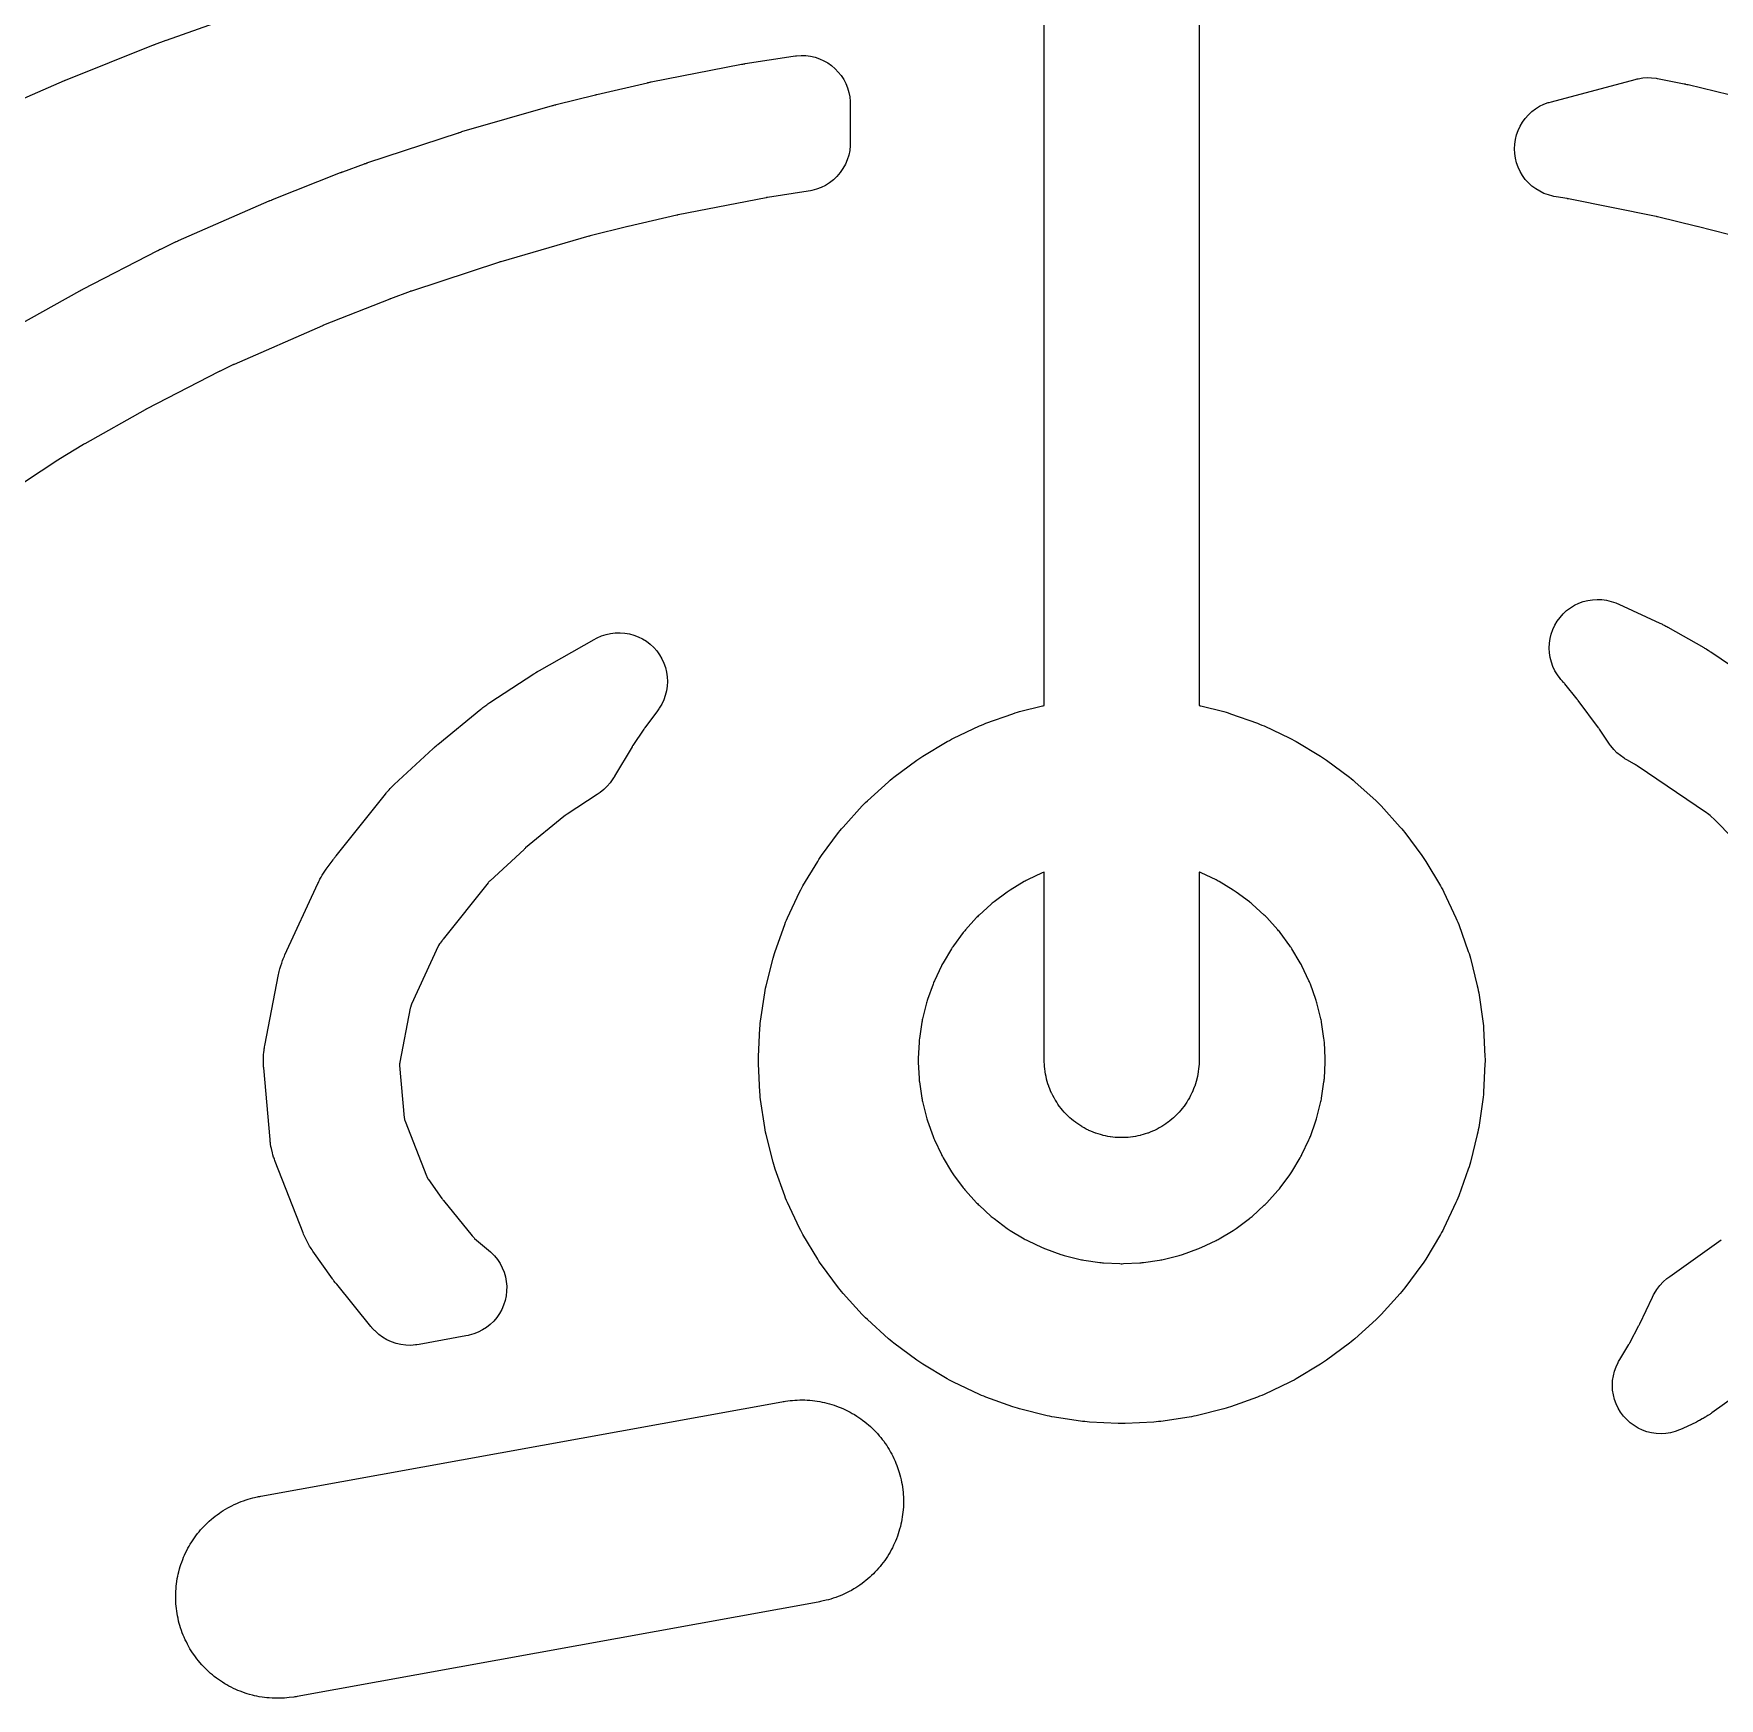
# Model space of a CAD drawing. Header units: metres. Extents: x -22.6 to 22.6, y 1.9 to 79.7.
# Drawn here: x 2.577 to 6.056, y 48.51 to 51.945 of the extents above; entities that cross this region are included whole.
import ezdxf

# ---------------------------------------------------------------- set-up
doc = ezdxf.new("R2010")
doc.units = ezdxf.units.M

msp = doc.modelspace()

# ---------------------------------------------------------------- linework, layer by layer
at = {"layer": 'MARKING'}
for points in [[(4.9826, 52.1253), (4.9826, 50.5621), (4.9826, 50.5606), (4.9828, 50.5587), (4.9846, 50.5581), (4.986, 50.5577), (5.0332, 50.5459), (5.0379, 50.5446), (5.0426, 50.5432), (5.0472, 50.5416), (5.1027, 50.5218), (5.1072, 50.52), (5.1118, 50.5182), (5.1163, 50.5162), (5.1695, 50.491), (5.1739, 50.4888), (5.1782, 50.4865), (5.1825, 50.4841), (5.233, 50.4538), (5.2371, 50.4512), (5.2412, 50.4485), (5.2452, 50.4456), (5.2925, 50.4106), (5.2963, 50.4075), (5.3001, 50.4044), (5.3038, 50.4012), (5.3475, 50.3617), (5.351, 50.3583), (5.3545, 50.3548), (5.3579, 50.3513), (5.3974, 50.3077), (5.4006, 50.304), (5.4037, 50.3002), (5.4067, 50.2963), (5.4418, 50.249), (5.4446, 50.245), (5.4474, 50.2409), (5.45, 50.2368), (5.4802, 50.1863), (5.4827, 50.182), (5.485, 50.1777), (5.4872, 50.1733), (5.5124, 50.1201), (5.5143, 50.1156), (5.5162, 50.1111), (5.518, 50.1065), (5.5378, 50.0511), (5.5394, 50.0464), (5.5408, 50.0417), (5.5421, 50.037), (5.5564, 49.9799), (5.5575, 49.9751), (5.5584, 49.9703), (5.5593, 49.9654), (5.5679, 49.9072), (5.5685, 49.9023), (5.569, 49.8975), (5.5693, 49.8926), (5.5722, 49.8338), (5.5724, 49.8289), (5.5724, 49.824), (5.5722, 49.8191), (5.5693, 49.7603), (5.569, 49.7554), (5.5685, 49.7505), (5.5679, 49.7456), (5.5593, 49.6874), (5.5584, 49.6825), (5.5575, 49.6777), (5.5564, 49.673), (5.5421, 49.6158), (5.5408, 49.6111), (5.5394, 49.6064), (5.5378, 49.6018), (5.518, 49.5463), (5.5162, 49.5418), (5.5143, 49.5372), (5.5124, 49.5327), (5.4872, 49.4795), (5.485, 49.4751), (5.4827, 49.4708), (5.4802, 49.4665), (5.45, 49.4161), (5.4474, 49.4119), (5.4446, 49.4078), (5.4418, 49.4038), (5.4067, 49.3565), (5.4037, 49.3527), (5.4006, 49.3489), (5.3974, 49.3452), (5.3579, 49.3015), (5.3545, 49.298), (5.351, 49.2945), (5.3475, 49.2911), (5.3038, 49.2516), (5.3001, 49.2484), (5.2963, 49.2453), (5.2925, 49.2423), (5.2452, 49.2072), (5.2412, 49.2044), (5.2371, 49.2017), (5.233, 49.199), (5.1825, 49.1688), (5.1782, 49.1663), (5.1739, 49.164), (5.1695, 49.1618), (5.1163, 49.1367), (5.1118, 49.1347), (5.1072, 49.1328), (5.1027, 49.131), (5.0472, 49.1112), (5.0426, 49.1097), (5.0379, 49.1082), (5.0332, 49.1069), (4.9761, 49.0926), (4.9713, 49.0915), (4.9665, 49.0906), (4.9616, 49.0897), (4.9034, 49.0811), (4.8985, 49.0805), (4.8936, 49.08), (4.8887, 49.0797), (4.83, 49.0768), (4.825, 49.0767), (4.8201, 49.0767), (4.8152, 49.0768), (4.7564, 49.0797), (4.7515, 49.08), (4.7467, 49.0805), (4.7418, 49.0811), (4.6836, 49.0897), (4.6787, 49.0906), (4.6739, 49.0915), (4.6691, 49.0926), (4.612, 49.1069), (4.6073, 49.1082), (4.6026, 49.1097), (4.5979, 49.1112), (4.5425, 49.131), (4.5379, 49.1328), (4.5334, 49.1347), (4.5289, 49.1367), (4.4757, 49.1618), (4.4713, 49.164), (4.467, 49.1663), (4.4627, 49.1688), (4.4122, 49.199), (4.4081, 49.2017), (4.404, 49.2044), (4.4, 49.2072), (4.3527, 49.2423), (4.3488, 49.2453), (4.3451, 49.2484), (4.3413, 49.2516), (4.2977, 49.2911), (4.2942, 49.2945), (4.2907, 49.298), (4.2873, 49.3015), (4.2478, 49.3452), (4.2446, 49.3489), (4.2415, 49.3527), (4.2384, 49.3565), (4.2034, 49.4038), (4.2006, 49.4078), (4.1978, 49.4119), (4.1952, 49.4161), (4.1649, 49.4665), (4.1625, 49.4708), (4.1602, 49.4751), (4.158, 49.4795), (4.1328, 49.5327), (4.1308, 49.5372), (4.129, 49.5418), (4.1272, 49.5463), (4.1074, 49.6018), (4.1058, 49.6064), (4.1044, 49.6111), (4.1031, 49.6158), (4.0888, 49.673), (4.0877, 49.6777), (4.0868, 49.6825), (4.0859, 49.6874), (4.0773, 49.7456), (4.0767, 49.7505), (4.0762, 49.7554), (4.0758, 49.7603), (4.073, 49.8191), (4.0728, 49.824), (4.0728, 49.8289), (4.073, 49.8338), (4.0758, 49.8926), (4.0762, 49.8975), (4.0767, 49.9023), (4.0773, 49.9072), (4.0859, 49.9654), (4.0868, 49.9703), (4.0877, 49.9751), (4.0888, 49.9799), (4.1031, 50.037), (4.1044, 50.0417), (4.1058, 50.0464), (4.1074, 50.0511), (4.1272, 50.1065), (4.129, 50.1111), (4.1308, 50.1156), (4.1328, 50.1201), (4.158, 50.1733), (4.1602, 50.1777), (4.1625, 50.182), (4.1649, 50.1863), (4.1952, 50.2368), (4.1978, 50.2409), (4.2006, 50.245), (4.2034, 50.249), (4.2384, 50.2963), (4.2415, 50.3002), (4.2446, 50.304), (4.2478, 50.3077), (4.2873, 50.3513), (4.2907, 50.3548), (4.2942, 50.3583), (4.2977, 50.3617), (4.3413, 50.4012), (4.3451, 50.4044), (4.3488, 50.4075), (4.3527, 50.4106), (4.4, 50.4456), (4.404, 50.4485), (4.4081, 50.4512), (4.4122, 50.4538), (4.4627, 50.4841), (4.467, 50.4865), (4.4713, 50.4888), (4.4757, 50.491), (4.5289, 50.5162), (4.5334, 50.5182), (4.5379, 50.52), (4.5425, 50.5218), (4.5979, 50.5416), (4.6026, 50.5432), (4.6073, 50.5446), (4.612, 50.5459), (4.6591, 50.5577), (4.6606, 50.5581), (4.6624, 50.5587), (4.6626, 50.5606), (4.6626, 50.5621), (4.6626, 53.4227)], [(3.0038, 51.9849), (2.851, 51.931), (2.8503, 51.9308), (2.8257, 51.9217), (2.8251, 51.9215), (2.8244, 51.9212), (2.8238, 51.921), (2.6425, 51.8485), (2.6419, 51.8482), (2.6412, 51.8479), (2.6406, 51.8477), (2.49, 51.7825)], [(2.5435, 51.3417), (2.6728, 51.4141), (2.6735, 51.4145), (2.6742, 51.4149), (2.6749, 51.4153), (2.6768, 51.4164), (2.6775, 51.4167), (2.6783, 51.4171), (2.679, 51.4175), (2.8333, 51.4974), (2.834, 51.4977), (2.8347, 51.4981), (2.8354, 51.4984), (2.8373, 51.4994), (2.838, 51.4997), (2.8387, 51.5001), (2.8394, 51.5004), (2.8699, 51.515), (2.8706, 51.5153), (2.8714, 51.5157), (2.8721, 51.516), (2.8741, 51.5169), (2.8749, 51.5173), (2.8756, 51.5176), (2.8764, 51.518), (3.0632, 51.5997), (3.064, 51.6), (3.0648, 51.6004), (3.0656, 51.6007), (3.0678, 51.6016), (3.0686, 51.602), (3.0694, 51.6023), (3.0702, 51.6026), (3.2105, 51.6582), (3.2111, 51.6584), (3.2116, 51.6586), (3.2122, 51.6588), (3.2136, 51.6593), (3.2142, 51.6596), (3.2147, 51.6598), (3.2153, 51.66), (3.26, 51.6764), (3.2608, 51.6767), (3.2616, 51.677), (3.2625, 51.6773), (3.2646, 51.6781), (3.2654, 51.6784), (3.2663, 51.6786), (3.2671, 51.6789), (3.4537, 51.7403), (3.4545, 51.7406), (3.4554, 51.7409), (3.4563, 51.7412), (3.4586, 51.7419), (3.4595, 51.7422), (3.4604, 51.7424), (3.4612, 51.7427), (3.6477, 51.7965), (3.6486, 51.7968), (3.6495, 51.797), (3.6504, 51.7973), (3.6528, 51.7979), (3.6537, 51.7981), (3.6546, 51.7984), (3.6555, 51.7986), (3.7366, 51.8187), (3.7371, 51.8189), (3.7384, 51.8192), (3.7392, 51.8194), (3.8439, 51.8438), (3.8448, 51.844), (3.8456, 51.8442), (3.8465, 51.8444), (3.8489, 51.8449), (3.8498, 51.8451), (3.8507, 51.8452), (3.8516, 51.8454), (4.038, 51.8817), (4.0389, 51.8819), (4.0398, 51.8821), (4.0407, 51.8822), (4.0431, 51.8827), (4.0441, 51.8828), (4.045, 51.883), (4.0459, 51.8831), (4.1448, 51.8985), (4.1496, 51.8992), (4.1518, 51.8994), (4.1614, 51.9), (4.171, 51.8996), (4.1805, 51.8983), (4.1898, 51.8962), (4.1989, 51.8931), (4.2076, 51.8892), (4.216, 51.8845), (4.2238, 51.879), (4.2311, 51.8727), (4.2377, 51.8658), (4.2437, 51.8583), (4.2489, 51.8503), (4.2533, 51.8418), (4.2569, 51.8329), (4.2596, 51.8237), (4.2615, 51.8143), (4.2624, 51.8048), (4.2625, 51.8025), (4.2626, 51.7977), (4.2626, 51.7217), (4.2625, 51.7166), (4.2623, 51.7142), (4.2613, 51.7041), (4.2593, 51.6942), (4.2563, 51.6846), (4.2523, 51.6753), (4.2474, 51.6664), (4.2416, 51.6581), (4.235, 51.6505), (4.2277, 51.6435), (4.2197, 51.6373), (4.2112, 51.6319), (4.2021, 51.6274), (4.1926, 51.6239), (4.1829, 51.6213), (4.1805, 51.6208), (4.1755, 51.6199), (4.0917, 51.6069), (4.0907, 51.6067), (4.0898, 51.6066), (4.0889, 51.6064), (3.9076, 51.5711), (3.9067, 51.5709), (3.9058, 51.5707), (3.9049, 51.5705), (3.8043, 51.547), (3.8036, 51.5469), (3.7255, 51.5275), (3.7246, 51.5273), (3.7237, 51.527), (3.7228, 51.5268), (3.5414, 51.4744), (3.5405, 51.4741), (3.5396, 51.4738), (3.5387, 51.4736), (3.357, 51.4137), (3.3561, 51.4134), (3.3553, 51.4132), (3.3545, 51.4129), (3.3137, 51.3978), (3.3131, 51.3976), (3.3126, 51.3974), (3.312, 51.3972), (3.1756, 51.3432), (3.1748, 51.3429), (3.1739, 51.3425), (3.1731, 51.3422), (2.9908, 51.2624), (2.99, 51.262), (2.9893, 51.2617), (2.9885, 51.2613), (2.9622, 51.2487), (2.9614, 51.2484), (2.9607, 51.248), (2.96, 51.2477), (2.8098, 51.1699), (2.809, 51.1695), (2.8083, 51.1691), (2.8076, 51.1687), (2.6827, 51.0988), (2.6819, 51.0983), (2.681, 51.0978), (2.6802, 51.0973), (2.6292, 51.066), (2.6285, 51.0656), (2.6278, 51.0652), (2.6272, 51.0648), (2.4523, 50.9499)], [(6.107, 51.5219), (6.0102, 51.5471), (6.0094, 51.5473), (5.9284, 51.5669), (5.9274, 51.5671), (5.9265, 51.5673), (5.9255, 51.5675), (5.7447, 51.604), (5.7437, 51.6042), (5.7427, 51.6044), (5.7418, 51.6046), (5.7192, 51.6082), (5.7144, 51.6091), (5.7125, 51.6095), (5.7031, 51.612), (5.694, 51.6153), (5.6852, 51.6196), (5.6769, 51.6246), (5.6692, 51.6305), (5.662, 51.6371), (5.6555, 51.6443), (5.6498, 51.6521), (5.6448, 51.6605), (5.6407, 51.6693), (5.6374, 51.6785), (5.6351, 51.6879), (5.6336, 51.6975), (5.6332, 51.7072), (5.6336, 51.7169), (5.635, 51.7265), (5.6373, 51.736), (5.6406, 51.7451), (5.6447, 51.754), (5.6496, 51.7623), (5.6554, 51.7702), (5.6618, 51.7774), (5.669, 51.784), (5.6767, 51.7899), (5.685, 51.795), (5.6937, 51.7992), (5.7028, 51.8026), (5.7047, 51.8032), (5.7094, 51.8046), (5.882, 51.8504), (5.8865, 51.8515), (5.8887, 51.8519), (5.8977, 51.8535), (5.9069, 51.8542), (5.9161, 51.854), (5.9252, 51.853), (5.9274, 51.8527), (5.9319, 51.8519), (5.9836, 51.8415), (5.9845, 51.8413), (5.9855, 51.8411), (5.9864, 51.8409), (5.9889, 51.8403), (5.9898, 51.8401), (5.9908, 51.8399), (5.9917, 51.8397), (6.0759, 51.8192)], [(6.1614, 50.2048), (6.0516, 50.3179), (6.0503, 50.3192), (6.0489, 50.3205), (6.0476, 50.3217), (6.0369, 50.3312), (6.0343, 50.3333), (6.0317, 50.3353), (6.0291, 50.3372), (5.886, 50.4341), (5.8843, 50.4351), (5.8826, 50.4362), (5.8809, 50.4372), (5.8652, 50.4461), (5.8612, 50.4485), (5.8593, 50.4497), (5.8516, 50.455), (5.8445, 50.461), (5.838, 50.4677), (5.8321, 50.4749), (5.8307, 50.4768), (5.828, 50.4806), (5.8087, 50.5096), (5.808, 50.5106), (5.8073, 50.5116), (5.8065, 50.5126), (5.7649, 50.5688), (5.7641, 50.5698), (5.7634, 50.5707), (5.7626, 50.5717), (5.7369, 50.603), (5.7362, 50.6039), (5.7354, 50.6049), (5.7345, 50.6058), (5.732, 50.6086), (5.7288, 50.6123), (5.7275, 50.6139), (5.7217, 50.6217), (5.7166, 50.6301), (5.7125, 50.6389), (5.7092, 50.6481), (5.7068, 50.6576), (5.7053, 50.6673), (5.7048, 50.677), (5.7052, 50.6868), (5.7066, 50.6965), (5.709, 50.7059), (5.7122, 50.7152), (5.7164, 50.724), (5.7213, 50.7324), (5.7271, 50.7403), (5.7336, 50.7476), (5.7408, 50.7542), (5.7487, 50.7601), (5.757, 50.7652), (5.7658, 50.7694), (5.775, 50.7728), (5.7844, 50.7752), (5.7941, 50.7767), (5.8038, 50.7773), (5.8136, 50.7769), (5.8233, 50.7756), (5.8328, 50.7733), (5.842, 50.7701), (5.8439, 50.7694), (5.8484, 50.7675), (5.9331, 50.7286), (5.935, 50.7276), (5.9369, 50.7267), (5.9388, 50.7258), (5.9437, 50.7233), (5.9456, 50.7223), (5.9474, 50.7213), (5.9493, 50.7202), (6.0237, 50.6781), (6.0254, 50.6771), (6.0272, 50.6761), (6.0289, 50.6751), (6.0332, 50.6723), (6.0349, 50.6713), (6.0366, 50.6702), (6.0382, 50.6691), (6.1936, 50.564)], [(6.2254, 49.2298), (6.0407, 49.0987), (6.0391, 49.0976), (6.0376, 49.0966), (6.036, 49.0955), (6.032, 49.0929), (6.0304, 49.0918), (6.0288, 49.0909), (6.0272, 49.0899), (6.0266, 49.0895), (6.0246, 49.0883), (6.0225, 49.0871), (6.0204, 49.086), (6.0149, 49.083), (6.0128, 49.0819), (6.0107, 49.0808), (6.0085, 49.0797), (5.9804, 49.0663), (5.9759, 49.0643), (5.974, 49.0634), (5.9647, 49.0601), (5.9552, 49.0576), (5.9455, 49.0562), (5.9357, 49.0556), (5.9258, 49.0561), (5.9161, 49.0575), (5.9066, 49.0598), (5.8973, 49.0631), (5.8884, 49.0673), (5.8799, 49.0723), (5.872, 49.0782), (5.8647, 49.0847), (5.8581, 49.092), (5.8522, 49.0999), (5.8471, 49.1083), (5.8429, 49.1172), (5.8396, 49.1264), (5.8372, 49.136), (5.8357, 49.1457), (5.8352, 49.1555), (5.8357, 49.1653), (5.8372, 49.1751), (5.8395, 49.1846), (5.8428, 49.1939), (5.847, 49.2028), (5.848, 49.2046), (5.8505, 49.2089), (5.8691, 49.2399), (5.8697, 49.241), (5.8703, 49.2421), (5.8709, 49.2431), (5.89, 49.2788), (5.8905, 49.2799), (5.8911, 49.281), (5.8916, 49.2821), (5.9179, 49.3377), (5.9202, 49.3422), (5.9214, 49.3445), (5.9267, 49.3532), (5.9328, 49.3614), (5.9398, 49.3689), (5.9475, 49.3756), (5.9495, 49.3772), (5.9536, 49.3802), (6.0594, 49.4554)]]:
    msp.add_lwpolyline(points, dxfattribs=at)
for points in [[(3.0911, 50.0325), (3.0923, 50.0355), (3.0934, 50.0383), (3.0946, 50.0411), (3.0958, 50.0438), (3.1637, 50.1912), (3.1648, 50.1933), (3.1659, 50.1955), (3.167, 50.1977), (3.1682, 50.2), (3.1705, 50.2043), (3.173, 50.2085), (3.1755, 50.2126), (3.177, 50.2148), (3.1783, 50.2169), (3.1797, 50.2189), (3.1811, 50.2208), (3.1951, 50.2402), (3.1958, 50.2412), (3.1966, 50.2422), (3.1973, 50.2431), (3.1992, 50.2456), (3.1999, 50.2466), (3.2007, 50.2475), (3.2014, 50.2485), (3.3032, 50.3758), (3.3044, 50.3773), (3.3056, 50.3787), (3.3068, 50.3801), (3.3081, 50.3817), (3.3106, 50.3845), (3.3132, 50.3872), (3.3158, 50.3899), (3.3172, 50.3913), (3.3186, 50.3926), (3.3199, 50.3939), (3.3213, 50.3952), (3.402, 50.47), (3.4031, 50.471), (3.4042, 50.4719), (3.4053, 50.4729), (3.4082, 50.4755), (3.4094, 50.4764), (3.4105, 50.4774), (3.4116, 50.4783), (3.5, 50.5509), (3.5021, 50.5526), (3.5043, 50.5543), (3.5065, 50.5559), (3.5122, 50.5601), (3.5144, 50.5617), (3.5167, 50.5633), (3.5189, 50.5648), (3.6094, 50.6238), (3.6107, 50.6246), (3.6121, 50.6255), (3.6134, 50.6263), (3.617, 50.6285), (3.6183, 50.6293), (3.6197, 50.6301), (3.6211, 50.6309), (3.7343, 50.6948), (3.7386, 50.6971), (3.7403, 50.698), (3.7492, 50.7019), (3.7584, 50.705), (3.7679, 50.7071), (3.7776, 50.7083), (3.7873, 50.7086), (3.797, 50.7079), (3.8066, 50.7063), (3.816, 50.7038), (3.8251, 50.7003), (3.8338, 50.696), (3.842, 50.6909), (3.8498, 50.685), (3.8569, 50.6784), (3.8633, 50.6711), (3.869, 50.6632), (3.8739, 50.6548), (3.878, 50.646), (3.8812, 50.6368), (3.8834, 50.6274), (3.8848, 50.6177), (3.8852, 50.608), (3.8847, 50.5983), (3.8832, 50.5887), (3.8808, 50.5793), (3.8775, 50.5701), (3.8733, 50.5614), (3.8683, 50.553), (3.8672, 50.5514), (3.8644, 50.5474), (3.8386, 50.5126), (3.8379, 50.5116), (3.8372, 50.5106), (3.8365, 50.5096), (3.814, 50.476), (3.8134, 50.4749), (3.8127, 50.4739), (3.8121, 50.4729), (3.7761, 50.4129), (3.7756, 50.412), (3.7738, 50.409), (3.7724, 50.4068), (3.7669, 50.399), (3.7607, 50.3917), (3.7539, 50.3851), (3.7464, 50.3791), (3.7445, 50.3777), (3.7405, 50.375), (3.6783, 50.3345), (3.6761, 50.3329), (3.6739, 50.3313), (3.6717, 50.3296), (3.5925, 50.2646), (3.5914, 50.2636), (3.5903, 50.2626), (3.5892, 50.2616), (3.5192, 50.1968), (3.5183, 50.196), (3.5161, 50.1937), (3.5153, 50.1928), (3.4222, 50.0763), (3.4215, 50.0753), (3.4207, 50.0744), (3.42, 50.0734), (3.416, 50.0678), (3.4151, 50.0665), (3.413, 50.063), (3.4123, 50.0615), (3.3572, 49.942), (3.3564, 49.9402), (3.3549, 49.9354), (3.3545, 49.9335), (3.333, 49.8226), (3.3327, 49.8211), (3.3325, 49.8191), (3.3325, 49.8172), (3.3326, 49.8157), (3.3422, 49.7076), (3.3424, 49.706), (3.3428, 49.7041), (3.3433, 49.7022), (3.3438, 49.7007), (3.3879, 49.588), (3.3886, 49.5862), (3.391, 49.5818), (3.3921, 49.5801), (3.4198, 49.5409), (3.4208, 49.5395), (3.4218, 49.5382), (3.4229, 49.5368), (3.4823, 49.4637), (3.4833, 49.4625), (3.4861, 49.4597), (3.4873, 49.4586), (3.5162, 49.4344), (3.5199, 49.4311), (3.5215, 49.4296), (3.5284, 49.4225), (3.5345, 49.4149), (3.5399, 49.4066), (3.5444, 49.3979), (3.5481, 49.3888), (3.5508, 49.3793), (3.5526, 49.3696), (3.5535, 49.3598), (3.5533, 49.35), (3.5522, 49.3402), (3.5502, 49.3306), (3.5472, 49.3212), (3.5433, 49.3122), (3.5385, 49.3036), (3.5329, 49.2955), (3.5266, 49.288), (3.5195, 49.2811), (3.5118, 49.275), (3.5035, 49.2697), (3.4948, 49.2652), (3.4856, 49.2615), (3.4762, 49.2588), (3.474, 49.2583), (3.4692, 49.2573), (3.373, 49.2399), (3.368, 49.2391), (3.3655, 49.2388), (3.3554, 49.238), (3.3452, 49.2383), (3.3351, 49.2396), (3.3251, 49.2419), (3.3155, 49.2452), (3.3062, 49.2495), (3.2974, 49.2547), (3.2893, 49.2607), (3.2817, 49.2676), (3.2805, 49.2688), (3.2754, 49.2743), (3.2749, 49.2749), (3.2734, 49.2767), (3.2026, 49.3639), (3.2015, 49.3653), (3.2005, 49.3666), (3.1994, 49.3679), (3.1968, 49.3714), (3.1958, 49.3728), (3.1948, 49.3742), (3.1938, 49.3755), (3.1535, 49.4325), (3.1518, 49.435), (3.1502, 49.4376), (3.1485, 49.4401), (3.1468, 49.4429), (3.1438, 49.4482), (3.1409, 49.4535), (3.1382, 49.4589), (3.1368, 49.4619), (3.1356, 49.4647), (3.1344, 49.4675), (3.1333, 49.4703), (3.0757, 49.6174), (3.0749, 49.6197), (3.0741, 49.6219), (3.0733, 49.6241), (3.0725, 49.6266), (3.0711, 49.6311), (3.0699, 49.6352), (3.0678, 49.6444), (3.067, 49.6486), (3.0662, 49.6532), (3.0659, 49.6558), (3.0656, 49.6581), (3.0653, 49.6605), (3.0651, 49.6628), (3.052, 49.8105), (3.0518, 49.8129), (3.0516, 49.8152), (3.0515, 49.8175), (3.0514, 49.8201), (3.0513, 49.8247), (3.0513, 49.8289), (3.0518, 49.8383), (3.0522, 49.8424), (3.0528, 49.8471), (3.0532, 49.8496), (3.0535, 49.8519), (3.0539, 49.8542), (3.0543, 49.8565), (3.0828, 50.0033), (3.0834, 50.0063), (3.0841, 50.0092), (3.0848, 50.0121), (3.0856, 50.0153), (3.0873, 50.0211), (3.0891, 50.0268)], [(4.5266, 50.1242), (4.5248, 50.1224), (4.5231, 50.1207), (4.5004, 50.0956), (4.4988, 50.0937), (4.4972, 50.0918), (4.4957, 50.0899), (4.4756, 50.0627), (4.4742, 50.0607), (4.4728, 50.0587), (4.4715, 50.0566), (4.4541, 50.0276), (4.4529, 50.0254), (4.4517, 50.0233), (4.4506, 50.0211), (4.4361, 49.9905), (4.4351, 49.9882), (4.4342, 49.986), (4.4333, 49.9837), (4.4219, 49.9518), (4.4211, 49.9495), (4.4204, 49.9471), (4.4198, 49.9448), (4.4116, 49.9119), (4.411, 49.9095), (4.4105, 49.9071), (4.4101, 49.9047), (4.4052, 49.8712), (4.4049, 49.8688), (4.4046, 49.8664), (4.4044, 49.8639), (4.4028, 49.8301), (4.4027, 49.8276), (4.4027, 49.8252), (4.4028, 49.8227), (4.4044, 49.7889), (4.4046, 49.7865), (4.4049, 49.784), (4.4052, 49.7816), (4.4101, 49.7481), (4.4105, 49.7457), (4.411, 49.7433), (4.4116, 49.7409), (4.4198, 49.7081), (4.4204, 49.7057), (4.4211, 49.7034), (4.4219, 49.701), (4.4333, 49.6692), (4.4342, 49.6669), (4.4351, 49.6646), (4.4361, 49.6624), (4.4506, 49.6318), (4.4517, 49.6296), (4.4529, 49.6274), (4.4541, 49.6253), (4.4715, 49.5962), (4.4728, 49.5942), (4.4742, 49.5921), (4.4756, 49.5901), (4.4957, 49.5629), (4.4972, 49.561), (4.4988, 49.5591), (4.5004, 49.5572), (4.5231, 49.5322), (4.5248, 49.5304), (4.5266, 49.5286), (4.5283, 49.527), (4.5534, 49.5042), (4.5553, 49.5026), (4.5572, 49.5011), (4.5591, 49.4996), (4.5863, 49.4794), (4.5883, 49.478), (4.5903, 49.4766), (4.5924, 49.4753), (4.6214, 49.4579), (4.6236, 49.4567), (4.6257, 49.4555), (4.6279, 49.4544), (4.6585, 49.44), (4.6608, 49.439), (4.663, 49.438), (4.6653, 49.4371), (4.6972, 49.4257), (4.6995, 49.425), (4.7019, 49.4243), (4.7042, 49.4236), (4.7371, 49.4154), (4.7395, 49.4148), (4.7419, 49.4144), (4.7443, 49.4139), (4.7778, 49.409), (4.7802, 49.4087), (4.7827, 49.4084), (4.7851, 49.4083), (4.8189, 49.4066), (4.8214, 49.4065), (4.8238, 49.4065), (4.8263, 49.4066), (4.8601, 49.4083), (4.8625, 49.4084), (4.865, 49.4087), (4.8674, 49.409), (4.9009, 49.4139), (4.9033, 49.4144), (4.9057, 49.4148), (4.9081, 49.4154), (4.9409, 49.4236), (4.9433, 49.4243), (4.9457, 49.425), (4.948, 49.4257), (4.9799, 49.4371), (4.9821, 49.438), (4.9844, 49.439), (4.9866, 49.44), (5.0173, 49.4544), (5.0194, 49.4555), (5.0216, 49.4567), (5.0237, 49.4579), (5.0528, 49.4753), (5.0548, 49.4766), (5.0569, 49.478), (5.0589, 49.4794), (5.0861, 49.4996), (5.088, 49.5011), (5.0899, 49.5026), (5.0918, 49.5042), (5.1169, 49.527), (5.1186, 49.5286), (5.1204, 49.5304), (5.1221, 49.5322), (5.1448, 49.5572), (5.1464, 49.5591), (5.1479, 49.561), (5.1495, 49.5629), (5.1696, 49.5901), (5.171, 49.5921), (5.1724, 49.5942), (5.1737, 49.5962), (5.1911, 49.6253), (5.1923, 49.6274), (5.1935, 49.6296), (5.1946, 49.6318), (5.209, 49.6624), (5.21, 49.6646), (5.211, 49.6669), (5.2119, 49.6692), (5.2233, 49.701), (5.224, 49.7034), (5.2247, 49.7057), (5.2254, 49.7081), (5.2336, 49.7409), (5.2342, 49.7433), (5.2346, 49.7457), (5.2351, 49.7481), (5.24, 49.7816), (5.2403, 49.784), (5.2406, 49.7865), (5.2408, 49.7889), (5.2424, 49.8227), (5.2425, 49.8252), (5.2425, 49.8276), (5.2424, 49.8301), (5.2408, 49.8639), (5.2406, 49.8664), (5.2403, 49.8688), (5.24, 49.8712), (5.2351, 49.9047), (5.2346, 49.9071), (5.2342, 49.9095), (5.2336, 49.9119), (5.2254, 49.9448), (5.2247, 49.9471), (5.224, 49.9495), (5.2233, 49.9518), (5.2119, 49.9837), (5.211, 49.986), (5.21, 49.9882), (5.209, 49.9905), (5.1946, 50.0211), (5.1935, 50.0233), (5.1923, 50.0254), (5.1911, 50.0276), (5.1737, 50.0566), (5.1724, 50.0587), (5.171, 50.0607), (5.1696, 50.0627), (5.1495, 50.0899), (5.1479, 50.0918), (5.1464, 50.0937), (5.1448, 50.0956), (5.1221, 50.1207), (5.1204, 50.1224), (5.1186, 50.1242), (5.1169, 50.1259), (5.0918, 50.1486), (5.0899, 50.1502), (5.088, 50.1518), (5.0861, 50.1533), (5.0589, 50.1734), (5.0569, 50.1749), (5.0548, 50.1762), (5.0528, 50.1775), (5.0237, 50.1949), (5.0216, 50.1961), (5.0194, 50.1973), (5.0173, 50.1984), (4.9866, 50.2129), (4.9849, 50.2136), (4.983, 50.2143), (4.9828, 50.2144), (4.9826, 50.2126), (4.9826, 50.2111), (4.9826, 49.8301), (4.9826, 49.8276), (4.9825, 49.8252), (4.9824, 49.8227), (4.9822, 49.8181), (4.9818, 49.8132), (4.9813, 49.8083), (4.9807, 49.8034), (4.9806, 49.8025), (4.9798, 49.7977), (4.9788, 49.7928), (4.9777, 49.7881), (4.9775, 49.7871), (4.9762, 49.7824), (4.9748, 49.7777), (4.9732, 49.773), (4.9729, 49.7721), (4.9711, 49.7675), (4.9693, 49.763), (4.9673, 49.7585), (4.9669, 49.7577), (4.9646, 49.7533), (4.9623, 49.7489), (4.9599, 49.7447), (4.9594, 49.7438), (4.9568, 49.7397), (4.9541, 49.7356), (4.9512, 49.7316), (4.9507, 49.7308), (4.9476, 49.727), (4.9445, 49.7232), (4.9413, 49.7195), (4.9407, 49.7187), (4.9373, 49.7152), (4.9338, 49.7117), (4.9303, 49.7083), (4.9296, 49.7077), (4.9258, 49.7045), (4.922, 49.7014), (4.9182, 49.6983), (4.9174, 49.6978), (4.9134, 49.6949), (4.9093, 49.6922), (4.9052, 49.6896), (4.9043, 49.6891), (4.9001, 49.6867), (4.8957, 49.6844), (4.8914, 49.6822), (4.8905, 49.6817), (4.886, 49.6798), (4.8815, 49.6779), (4.8769, 49.6761), (4.876, 49.6758), (4.8713, 49.6742), (4.8666, 49.6728), (4.8619, 49.6715), (4.861, 49.6713), (4.8562, 49.6702), (4.8514, 49.6692), (4.8465, 49.6684), (4.8456, 49.6683), (4.8407, 49.6677), (4.8358, 49.6672), (4.8309, 49.6668), (4.83, 49.6668), (4.825, 49.6667), (4.8201, 49.6667), (4.8152, 49.6668), (4.8143, 49.6668), (4.8094, 49.6672), (4.8045, 49.6677), (4.7996, 49.6683), (4.7987, 49.6684), (4.7938, 49.6692), (4.789, 49.6702), (4.7842, 49.6713), (4.7833, 49.6715), (4.7786, 49.6728), (4.7739, 49.6742), (4.7692, 49.6758), (4.7683, 49.6761), (4.7637, 49.6779), (4.7592, 49.6798), (4.7547, 49.6817), (4.7538, 49.6822), (4.7494, 49.6844), (4.7451, 49.6867), (4.7409, 49.6891), (4.74, 49.6896), (4.7359, 49.6922), (4.7318, 49.6949), (4.7278, 49.6978), (4.727, 49.6983), (4.7231, 49.7014), (4.7193, 49.7045), (4.7156, 49.7077), (4.7149, 49.7083), (4.7114, 49.7117), (4.7079, 49.7152), (4.7045, 49.7187), (4.7039, 49.7195), (4.7007, 49.7232), (4.6975, 49.727), (4.6945, 49.7308), (4.6939, 49.7316), (4.6911, 49.7356), (4.6884, 49.7397), (4.6858, 49.7438), (4.6853, 49.7447), (4.6829, 49.7489), (4.6805, 49.7533), (4.6783, 49.7577), (4.6779, 49.7585), (4.6759, 49.763), (4.6741, 49.7675), (4.6723, 49.7721), (4.672, 49.773), (4.6704, 49.7777), (4.669, 49.7824), (4.6677, 49.7871), (4.6675, 49.7881), (4.6664, 49.7928), (4.6654, 49.7977), (4.6646, 49.8025), (4.6644, 49.8034), (4.6638, 49.8083), (4.6634, 49.8132), (4.663, 49.8181), (4.6628, 49.8227), (4.6627, 49.8252), (4.6626, 49.8276), (4.6626, 49.8301), (4.6626, 50.2111), (4.6626, 50.2125), (4.6624, 50.2144), (4.6603, 50.2137), (4.6583, 50.2128), (4.6279, 50.1984), (4.6257, 50.1973), (4.6236, 50.1961), (4.6214, 50.1949), (4.5924, 50.1775), (4.5903, 50.1762), (4.5883, 50.1749), (4.5863, 50.1734), (4.5591, 50.1533), (4.5572, 50.1518), (4.5553, 50.1502), (4.5534, 50.1486), (4.5283, 50.1259)], [(4.3685, 48.9553), (4.3693, 48.9505), (4.3701, 48.9457), (4.3709, 48.9399), (4.3714, 48.935), (4.3718, 48.9301), (4.3721, 48.9252), (4.3723, 48.9193), (4.3723, 48.9144), (4.3722, 48.9095), (4.372, 48.9046), (4.3716, 48.8987), (4.3712, 48.8938), (4.3706, 48.889), (4.3699, 48.8841), (4.369, 48.8783), (4.368, 48.8735), (4.367, 48.8687), (4.3658, 48.8639), (4.3643, 48.8583), (4.3629, 48.8536), (4.3614, 48.8489), (4.3598, 48.8443), (4.3577, 48.8388), (4.3559, 48.8342), (4.3539, 48.8297), (4.3519, 48.8253), (4.3493, 48.82), (4.347, 48.8157), (4.3446, 48.8114), (4.3421, 48.8071), (4.339, 48.8022), (4.3363, 48.7981), (4.3335, 48.794), (4.3306, 48.7901), (4.327, 48.7854), (4.324, 48.7816), (4.3208, 48.7778), (4.3175, 48.7742), (4.3135, 48.7699), (4.3101, 48.7664), (4.3065, 48.763), (4.3029, 48.7597), (4.2985, 48.7558), (4.2947, 48.7527), (4.2909, 48.7496), (4.287, 48.7467), (4.2822, 48.7432), (4.2781, 48.7405), (4.274, 48.7378), (4.2698, 48.7353), (4.2647, 48.7323), (4.2604, 48.73), (4.256, 48.7278), (4.2516, 48.7256), (4.2463, 48.7232), (4.2418, 48.7213), (4.2372, 48.7195), (4.2326, 48.7178), (4.227, 48.7159), (4.2223, 48.7145), (4.2176, 48.7131), (4.2129, 48.7119), (4.2036, 48.7097), (4.2012, 48.7092), (4.1988, 48.7087), (4.1963, 48.7082), (3.1212, 48.5134), (3.1188, 48.5129), (3.1164, 48.5126), (3.114, 48.5122), (3.1045, 48.511), (3.0996, 48.5105), (3.0947, 48.5101), (3.0898, 48.5098), (3.0839, 48.5096), (3.079, 48.5096), (3.0741, 48.5096), (3.0692, 48.5098), (3.0634, 48.5102), (3.0585, 48.5107), (3.0536, 48.5112), (3.0487, 48.5119), (3.043, 48.5129), (3.0381, 48.5138), (3.0333, 48.5149), (3.0286, 48.516), (3.0229, 48.5175), (3.0182, 48.5189), (3.0135, 48.5204), (3.0089, 48.522), (3.0034, 48.5241), (2.9988, 48.526), (2.9943, 48.5279), (2.9899, 48.53), (2.9846, 48.5326), (2.9803, 48.5349), (2.976, 48.5372), (2.9718, 48.5397), (2.9668, 48.5428), (2.9627, 48.5455), (2.9586, 48.5483), (2.9547, 48.5512), (2.95, 48.5548), (2.9462, 48.5579), (2.9425, 48.5611), (2.9388, 48.5643), (2.9345, 48.5684), (2.931, 48.5718), (2.9276, 48.5753), (2.9243, 48.5789), (2.9204, 48.5834), (2.9173, 48.5871), (2.9142, 48.591), (2.9113, 48.5949), (2.9079, 48.5997), (2.9051, 48.6037), (2.9025, 48.6078), (2.8999, 48.612), (2.897, 48.6171), (2.8946, 48.6214), (2.8924, 48.6258), (2.8903, 48.6302), (2.8878, 48.6356), (2.8859, 48.6401), (2.8841, 48.6447), (2.8824, 48.6493), (2.8806, 48.6548), (2.8791, 48.6595), (2.8777, 48.6642), (2.8765, 48.669), (2.8752, 48.6747), (2.8742, 48.6795), (2.8733, 48.6843), (2.8726, 48.6892), (2.8718, 48.695), (2.8713, 48.6999), (2.8709, 48.7048), (2.8706, 48.7097), (2.8704, 48.7155), (2.8704, 48.7205), (2.8705, 48.7254), (2.8707, 48.7303), (2.8711, 48.7361), (2.8715, 48.741), (2.8721, 48.7459), (2.8728, 48.7507), (2.8737, 48.7565), (2.8746, 48.7614), (2.8757, 48.7661), (2.8768, 48.7709), (2.8784, 48.7766), (2.8797, 48.7813), (2.8812, 48.786), (2.8829, 48.7906), (2.8849, 48.7961), (2.8868, 48.8006), (2.8887, 48.8051), (2.8908, 48.8096), (2.8934, 48.8149), (2.8957, 48.8192), (2.8981, 48.8235), (2.9006, 48.8277), (2.9037, 48.8327), (2.9064, 48.8368), (2.9092, 48.8408), (2.912, 48.8448), (2.9156, 48.8495), (2.9187, 48.8533), (2.9219, 48.857), (2.9252, 48.8607), (2.9292, 48.865), (2.9326, 48.8685), (2.9361, 48.8719), (2.9398, 48.8752), (2.9442, 48.8791), (2.9479, 48.8822), (2.9518, 48.8852), (2.9557, 48.8882), (2.9605, 48.8916), (2.9645, 48.8944), (2.9687, 48.897), (2.9729, 48.8996), (2.9779, 48.9025), (2.9823, 48.9049), (2.9866, 48.9071), (2.991, 48.9092), (2.9964, 48.9117), (3.0009, 48.9136), (3.0055, 48.9154), (3.0101, 48.9171), (3.0156, 48.9189), (3.0203, 48.9204), (3.0251, 48.9217), (3.0298, 48.923), (3.0391, 48.9251), (3.0415, 48.9257), (3.0439, 48.9262), (3.0463, 48.9266), (4.1214, 49.1215), (4.1239, 49.1219), (4.1263, 49.1223), (4.1287, 49.1226), (4.1382, 49.1239), (4.1431, 49.1244), (4.148, 49.1248), (4.1529, 49.1251), (4.1587, 49.1253), (4.1636, 49.1253), (4.1685, 49.1252), (4.1734, 49.125), (4.1793, 49.1246), (4.1842, 49.1242), (4.1891, 49.1236), (4.1939, 49.1229), (4.1997, 49.122), (4.2045, 49.121), (4.2093, 49.12), (4.2141, 49.1189), (4.2198, 49.1173), (4.2245, 49.1159), (4.2292, 49.1144), (4.2338, 49.1128), (4.2393, 49.1107), (4.2438, 49.1089), (4.2483, 49.1069), (4.2528, 49.1049), (4.258, 49.1023), (4.2624, 49.1), (4.2667, 49.0976), (4.2709, 49.0951), (4.2759, 49.092), (4.28, 49.0893), (4.284, 49.0865), (4.288, 49.0836), (4.2926, 49.0801), (4.2965, 49.077), (4.3002, 49.0738), (4.3039, 49.0705), (4.3081, 49.0665), (4.3116, 49.0631), (4.315, 49.0595), (4.3184, 49.0559), (4.3222, 49.0515), (4.3254, 49.0477), (4.3284, 49.0439), (4.3314, 49.04), (4.3348, 49.0352), (4.3376, 49.0311), (4.3402, 49.027), (4.3428, 49.0228), (4.3457, 49.0177), (4.348, 49.0134), (4.3503, 49.0091), (4.3524, 49.0046), (4.3548, 48.9993), (4.3567, 48.9948), (4.3585, 48.9902), (4.3602, 48.9856), (4.3621, 48.98), (4.3636, 48.9753), (4.3649, 48.9706), (4.3662, 48.9659), (4.3675, 48.9602)]]:
    msp.add_lwpolyline(points, close=True, dxfattribs=at)

doc.saveas('drawing.dxf')
